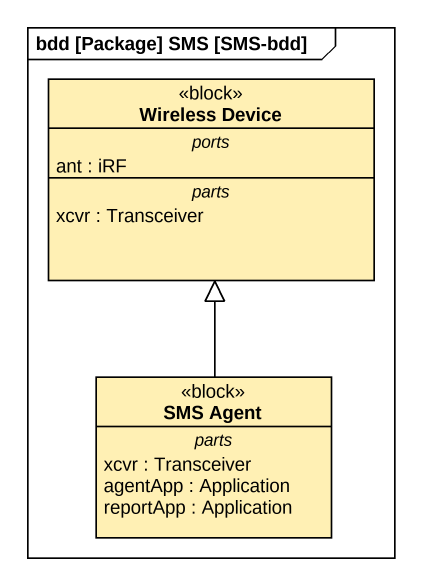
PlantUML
@startuml
mainframe bdd [Package] SMS [SMS-bdd]
hide circle
hide empty members
class "Wireless Device" as Wireless_Device <<block>> #FFF0B4 {
  -- ports --
  ant : iRF
  -- parts --
  xcvr : Transceiver
}
class "SMS Agent" as SMS_Agent <<block>> #FFF0B4 {
  -- parts --
  xcvr : Transceiver
  agentApp : Application
  reportApp : Application
}
SMS_Agent -up-|> Wireless_Device
@enduml
